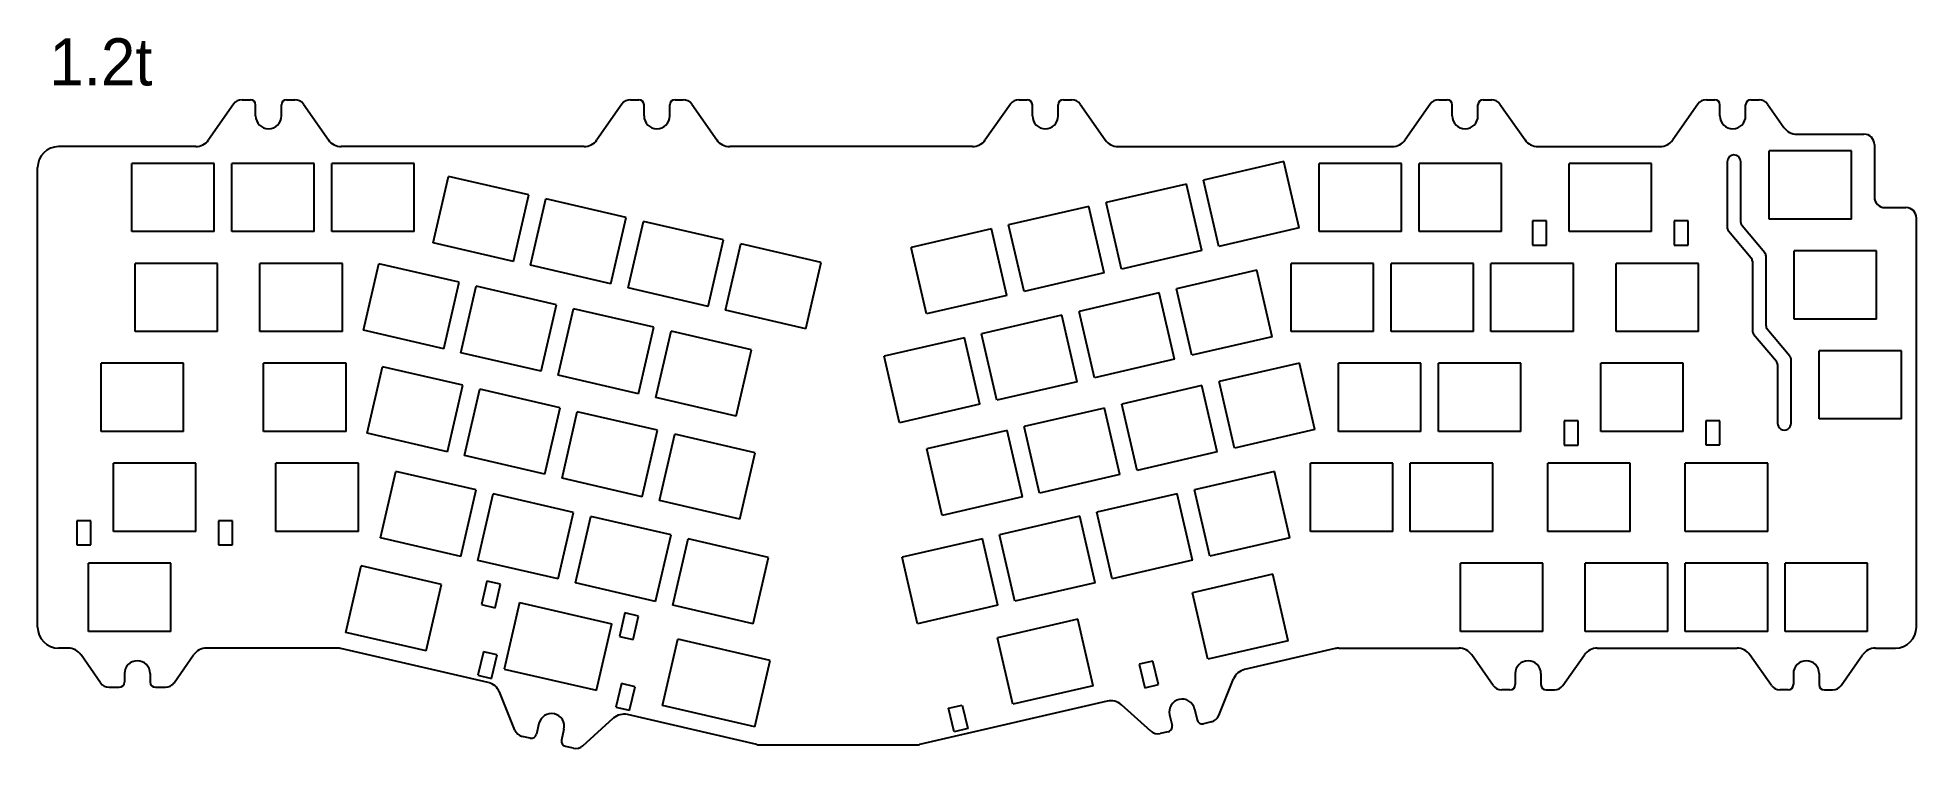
# Model space of a CAD drawing. Header units: millimetres. Extents: x -3223 to -2865, y -920 to -785.
import ezdxf

# ---------------------------------------------------------------- set-up
doc = ezdxf.new("R2010")
doc.units = ezdxf.units.MM
doc.styles.add('문자', font='')
doc.styles.get('문자').set_extended_font_data('Gulim')

msp = doc.modelspace()

# ---------------------------------------------------------------- linework, layer by layer
for p, q in [((-3185.18, -797.48), (-3189.95, -804.28)), ((-3183.55, -796.62), (-3181.98, -796.62)), ((-3180.98, -799.72), (-3180.98, -797.62)), ((-3176.08, -799.72), (-3176.08, -797.62)), ((-3175.08, -796.62), (-3173.53, -796.62)), ((-3171.89, -797.48), (-3167.12, -804.28)), ((-3111.18, -797.48), (-3115.95, -804.28)), ((-3109.55, -796.62), (-3107.98, -796.62)), ((-3106.98, -799.72), (-3106.98, -797.62)), ((-3102.08, -799.72), (-3102.08, -797.62)), ((-3101.08, -796.62), (-3099.53, -796.62)), ((-3097.89, -797.48), (-3093.12, -804.28)), ((-3037.18, -797.48), (-3041.95, -804.28)), ((-3035.55, -796.62), (-3033.98, -796.62)), ((-3032.98, -799.72), (-3032.98, -797.62)), ((-3028.08, -799.72), (-3028.08, -797.62)), ((-3027.08, -796.62), (-3025.53, -796.62)), ((-3023.89, -797.48), (-3019.12, -804.28)), ((-2957.18, -797.48), (-2961.95, -804.28)), ((-2955.55, -796.62), (-2953.98, -796.62)), ((-2952.98, -799.72), (-2952.98, -797.62)), ((-2948.08, -799.72), (-2948.08, -797.62)), ((-2947.08, -796.62), (-2945.53, -796.62)), ((-2943.89, -797.48), (-2939.12, -804.28)), ((-2906.18, -797.48), (-2910.95, -804.28)), ((-2904.55, -796.62), (-2902.98, -796.62)), ((-2901.98, -799.72), (-2901.98, -797.62)), ((-2897.08, -799.72), (-2897.08, -797.62)), ((-2896.08, -796.62), (-2894.53, -796.62)), ((-2892.89, -797.48), (-2889.79, -801.9)), ((-2887.33, -803.18), (-2874.54, -803.18)), ((-2872.54, -805.18), (-2872.54, -815.18)), ((-3192.41, -805.56), (-3218.53, -805.56)), ((-3204.57, -821.76), (-3204.57, -808.76)), ((-3188.87, -808.76), (-3204.57, -808.76)), ((-3188.87, -821.76), (-3188.87, -808.76)), ((-3169.82, -808.76), (-3185.52, -808.76)), ((-3185.52, -821.76), (-3185.52, -808.76)), ((-3169.82, -821.76), (-3169.82, -808.76)), ((-3150.77, -808.76), (-3166.47, -808.76)), ((-3166.47, -821.76), (-3166.47, -808.76)), ((-3118.41, -805.56), (-3164.66, -805.56)), ((-3150.77, -821.76), (-3150.77, -808.76)), ((-3044.41, -805.56), (-3090.66, -805.56)), ((-3016.67, -805.56), (-2964.41, -805.56)), ((-2985.09, -808.4), (-3000.38, -811.93)), ((-2982.16, -821.07), (-2985.09, -808.4)), ((-2978.34, -821.76), (-2978.34, -808.76)), ((-2962.64, -808.76), (-2978.34, -808.76)), ((-2962.64, -821.76), (-2962.64, -808.76)), ((-2959.29, -821.76), (-2959.29, -808.76)), ((-2943.59, -808.76), (-2959.29, -808.76)), ((-2943.59, -821.76), (-2943.59, -808.76)), ((-2936.66, -805.56), (-2913.41, -805.56)), ((-2915.03, -808.76), (-2930.73, -808.76)), ((-2930.73, -821.76), (-2930.73, -808.76)), ((-2915.03, -821.76), (-2915.03, -808.76)), ((-2900.6, -808.44), (-2900.6, -820.95)), ((-2898, -820.01), (-2898, -808.44)), ((-2876.91, -806.38), (-2892.61, -806.38)), ((-2892.61, -819.38), (-2892.61, -806.38)), ((-2876.91, -819.38), (-2876.91, -806.38)), ((-3222.53, -897.16), (-3222.53, -809.56)), ((-3147.15, -823.9), (-3144.23, -811.24)), ((-3128.93, -814.77), (-3144.23, -811.24)), ((-2997.46, -824.6), (-3000.38, -811.93)), ((-3131.86, -827.44), (-3128.93, -814.77)), ((-3128.59, -828.19), (-3125.67, -815.52)), ((-3110.37, -819.05), (-3125.67, -815.52)), ((-3003.65, -812.69), (-3018.95, -816.22)), ((-3016.02, -828.89), (-3018.95, -816.22)), ((-3000.72, -825.35), (-3003.65, -812.69)), ((-3113.29, -831.72), (-3110.37, -819.05)), ((-3110.03, -832.47), (-3107.11, -819.81)), ((-3091.81, -823.34), (-3107.11, -819.81)), ((-3022.21, -816.97), (-3037.51, -820.5)), ((-3019.29, -829.64), (-3022.21, -816.97)), ((-2937.7, -819.73), (-2937.7, -824.34)), ((-2935.04, -819.73), (-2937.7, -819.73)), ((-2935.04, -824.34), (-2935.04, -819.73)), ((-2910.72, -819.73), (-2910.72, -824.33)), ((-2908.05, -819.73), (-2910.72, -819.73)), ((-2908.05, -824.33), (-2908.05, -819.73)), ((-2876.91, -819.38), (-2892.61, -819.38)), ((-2870.54, -817.18), (-2866.54, -817.18)), ((-2864.54, -897.16), (-2864.54, -819.18)), ((-3188.87, -821.76), (-3204.57, -821.76)), ((-3169.82, -821.76), (-3185.52, -821.76)), ((-3150.77, -821.76), (-3166.47, -821.76)), ((-3094.73, -836.01), (-3091.81, -823.34)), ((-3040.77, -821.26), (-3056.07, -824.79)), ((-3037.85, -833.92), (-3040.77, -821.26)), ((-3034.58, -833.17), (-3037.51, -820.5)), ((-2982.16, -821.07), (-2997.46, -824.6)), ((-2962.64, -821.76), (-2978.34, -821.76)), ((-2943.59, -821.76), (-2959.29, -821.76)), ((-2915.03, -821.76), (-2930.73, -821.76)), ((-2900.37, -821.6), (-2896.03, -826.76)), ((-2893.43, -825.81), (-2897.77, -820.65)), ((-3131.86, -827.44), (-3147.15, -823.9)), ((-3091.47, -836.76), (-3088.54, -824.09)), ((-3073.25, -827.62), (-3088.54, -824.09)), ((-3053.14, -837.46), (-3056.07, -824.79)), ((-3000.72, -825.35), (-3016.02, -828.89)), ((-2937.7, -824.34), (-2935.04, -824.34)), ((-2910.72, -824.33), (-2908.05, -824.33)), ((-2893.2, -839.73), (-2893.2, -826.45)), ((-2872.15, -825.43), (-2887.85, -825.43)), ((-2887.85, -838.43), (-2887.85, -825.43)), ((-2872.15, -838.43), (-2872.15, -825.43)), ((-3188.27, -827.81), (-3203.97, -827.81)), ((-3203.97, -840.81), (-3203.97, -827.81)), ((-3188.27, -840.81), (-3188.27, -827.81)), ((-3164.46, -827.81), (-3180.16, -827.81)), ((-3180.16, -840.81), (-3180.16, -827.81)), ((-3164.46, -840.81), (-3164.46, -827.81)), ((-3160.43, -840.55), (-3157.51, -827.89)), ((-3142.21, -831.42), (-3157.51, -827.89)), ((-3113.29, -831.72), (-3128.59, -828.19)), ((-3076.17, -840.29), (-3073.25, -827.62)), ((-3019.29, -829.64), (-3034.58, -833.17)), ((-2990.24, -829.14), (-3005.54, -832.67)), ((-2987.32, -841.81), (-2990.24, -829.14)), ((-2983.7, -840.81), (-2983.7, -827.81)), ((-2968, -827.81), (-2983.7, -827.81)), ((-2968, -840.81), (-2968, -827.81)), ((-2964.65, -840.81), (-2964.65, -827.81)), ((-2948.95, -827.81), (-2964.65, -827.81)), ((-2948.95, -840.81), (-2948.95, -827.81)), ((-2945.6, -840.81), (-2945.6, -827.81)), ((-2929.9, -827.81), (-2945.6, -827.81)), ((-2929.9, -840.81), (-2929.9, -827.81)), ((-2921.78, -840.81), (-2921.78, -827.81)), ((-2906.08, -827.81), (-2921.78, -827.81)), ((-2906.08, -840.81), (-2906.08, -827.81)), ((-2895.8, -827.4), (-2895.8, -840.67)), ((-3145.14, -844.09), (-3142.21, -831.42)), ((-3141.87, -844.84), (-3138.95, -832.17)), ((-3123.65, -835.7), (-3138.95, -832.17)), ((-3094.73, -836.01), (-3110.03, -832.47)), ((-3037.85, -833.92), (-3053.14, -837.46)), ((-3008.8, -833.43), (-3024.1, -836.96)), ((-3005.88, -846.1), (-3008.8, -833.43)), ((-3002.61, -845.34), (-3005.54, -832.67)), ((-3126.57, -848.37), (-3123.65, -835.7)), ((-3123.31, -849.12), (-3120.39, -836.46)), ((-3105.09, -839.99), (-3120.39, -836.46)), ((-3076.17, -840.29), (-3091.47, -836.76)), ((-3021.18, -849.63), (-3024.1, -836.96)), ((-3188.27, -840.81), (-3203.97, -840.81)), ((-3164.46, -840.81), (-3180.16, -840.81)), ((-3145.14, -844.09), (-3160.43, -840.55)), ((-3108.01, -852.66), (-3105.09, -839.99)), ((-3104.75, -853.41), (-3101.82, -840.74)), ((-3086.53, -844.27), (-3101.82, -840.74)), ((-3027.36, -837.71), (-3042.66, -841.25)), ((-3039.74, -853.91), (-3042.66, -841.25)), ((-3024.44, -850.38), (-3027.36, -837.71)), ((-2968, -840.81), (-2983.7, -840.81)), ((-2948.95, -840.81), (-2964.65, -840.81)), ((-2929.9, -840.81), (-2945.6, -840.81)), ((-2906.08, -840.81), (-2921.78, -840.81)), ((-2888.63, -845.53), (-2892.97, -840.37)), ((-2872.15, -838.43), (-2887.85, -838.43)), ((-3126.57, -848.37), (-3141.87, -844.84)), ((-3089.45, -856.94), (-3086.53, -844.27)), ((-3045.93, -842), (-3061.22, -845.53)), ((-3043, -854.67), (-3045.93, -842)), ((-2987.32, -841.81), (-3002.61, -845.34)), ((-2895.57, -841.32), (-2891.23, -846.48)), ((-2867.39, -844.48), (-2883.09, -844.48)), ((-2883.09, -857.48), (-2883.09, -844.48)), ((-2867.39, -857.48), (-2867.39, -844.48)), ((-3210.42, -859.86), (-3210.42, -846.86)), ((-3194.72, -846.86), (-3210.42, -846.86)), ((-3194.72, -859.86), (-3194.72, -846.86)), ((-3163.76, -846.86), (-3179.46, -846.86)), ((-3179.46, -859.86), (-3179.46, -846.86)), ((-3163.76, -859.86), (-3163.76, -846.86)), ((-3159.73, -860.18), (-3156.81, -847.52)), ((-3141.51, -851.05), (-3156.81, -847.52)), ((-3058.3, -858.2), (-3061.22, -845.53)), ((-3005.88, -846.1), (-3021.18, -849.63)), ((-2982.11, -846.82), (-2997.41, -850.35)), ((-2979.19, -859.48), (-2982.11, -846.82)), ((-2974.66, -859.86), (-2974.66, -846.86)), ((-2958.96, -846.86), (-2974.66, -846.86)), ((-2958.96, -859.86), (-2958.96, -846.86)), ((-2939.91, -846.86), (-2955.61, -846.86)), ((-2955.61, -859.86), (-2955.61, -846.86)), ((-2939.91, -859.86), (-2939.91, -846.86)), ((-2908.96, -846.86), (-2924.66, -846.86)), ((-2924.66, -859.86), (-2924.66, -846.86)), ((-2908.96, -859.86), (-2908.96, -846.86)), ((-2891, -847.12), (-2891, -858.28)), ((-2888.4, -858.28), (-2888.4, -846.18)), ((-3144.44, -863.72), (-3141.51, -851.05)), ((-3141.17, -864.47), (-3138.25, -851.8)), ((-3122.95, -855.33), (-3138.25, -851.8)), ((-3108.01, -852.66), (-3123.31, -849.12)), ((-3024.44, -850.38), (-3039.74, -853.91)), ((-3000.67, -851.1), (-3015.97, -854.63)), ((-2997.75, -863.77), (-3000.67, -851.1)), ((-2994.48, -863.02), (-2997.41, -850.35)), ((-3125.87, -868), (-3122.95, -855.33)), ((-3089.45, -856.94), (-3104.75, -853.41)), ((-3043, -854.67), (-3058.3, -858.2)), ((-3019.23, -855.39), (-3034.53, -858.92)), ((-3016.31, -868.05), (-3019.23, -855.39)), ((-3013.04, -867.3), (-3015.97, -854.63)), ((-3122.61, -868.75), (-3119.69, -856.09)), ((-3104.39, -859.62), (-3119.69, -856.09)), ((-3031.61, -871.59), (-3034.53, -858.92)), ((-2931.64, -857.83), (-2931.64, -862.44)), ((-2928.97, -857.83), (-2931.64, -857.83)), ((-2928.97, -862.44), (-2928.97, -857.83)), ((-2904.65, -857.83), (-2904.65, -862.43)), ((-2901.98, -857.83), (-2904.65, -857.83)), ((-2901.98, -862.43), (-2901.98, -857.83)), ((-2867.39, -857.48), (-2883.09, -857.48)), ((-3194.72, -859.86), (-3210.42, -859.86)), ((-3163.76, -859.86), (-3179.46, -859.86)), ((-3144.44, -863.72), (-3159.73, -860.18)), ((-3107.31, -872.29), (-3104.39, -859.62)), ((-3104.05, -873.04), (-3101.12, -860.37)), ((-3085.83, -863.9), (-3101.12, -860.37)), ((-3037.79, -859.67), (-3053.09, -863.2)), ((-3034.87, -872.34), (-3037.79, -859.67)), ((-2979.19, -859.48), (-2994.48, -863.02)), ((-2958.96, -859.86), (-2974.66, -859.86)), ((-2939.91, -859.86), (-2955.61, -859.86)), ((-2931.64, -862.44), (-2928.97, -862.44)), ((-2908.96, -859.86), (-2924.66, -859.86)), ((-2904.65, -862.43), (-2901.98, -862.43)), ((-3208.06, -878.91), (-3208.06, -865.91)), ((-3192.36, -865.91), (-3208.06, -865.91)), ((-3192.36, -878.91), (-3192.36, -865.91)), ((-3161.41, -865.91), (-3177.11, -865.91)), ((-3177.11, -878.91), (-3177.11, -865.91)), ((-3161.41, -878.91), (-3161.41, -865.91)), ((-3125.87, -868), (-3141.17, -864.47)), ((-3088.75, -876.57), (-3085.83, -863.9)), ((-3050.17, -875.87), (-3053.09, -863.2)), ((-2997.75, -863.77), (-3013.04, -867.3)), ((-2964.32, -865.91), (-2980.02, -865.91)), ((-2980.02, -878.91), (-2980.02, -865.91)), ((-2964.32, -878.91), (-2964.32, -865.91)), ((-2945.27, -865.91), (-2960.97, -865.91)), ((-2960.97, -878.91), (-2960.97, -865.91)), ((-2945.27, -878.91), (-2945.27, -865.91)), ((-2919.07, -865.91), (-2934.77, -865.91)), ((-2934.77, -878.91), (-2934.77, -865.91)), ((-2919.07, -878.91), (-2919.07, -865.91)), ((-2892.88, -865.91), (-2908.58, -865.91)), ((-2908.58, -878.91), (-2908.58, -865.91)), ((-2892.88, -878.91), (-2892.88, -865.91)), ((-3157.19, -880.15), (-3154.27, -867.48)), ((-3138.97, -871.01), (-3154.27, -867.48)), ((-3107.31, -872.29), (-3122.61, -868.75)), ((-3016.31, -868.05), (-3031.61, -871.59)), ((-2986.83, -867.46), (-3002.12, -870.99)), ((-2983.9, -880.12), (-2986.83, -867.46)), ((-3141.89, -883.68), (-3138.97, -871.01)), ((-3138.63, -884.43), (-3135.7, -871.76)), ((-3120.41, -875.3), (-3135.7, -871.76)), ((-3088.75, -876.57), (-3104.05, -873.04)), ((-3034.87, -872.34), (-3050.17, -875.87)), ((-3005.39, -871.74), (-3020.69, -875.27)), ((-3002.46, -884.41), (-3005.39, -871.74)), ((-2999.2, -883.66), (-3002.12, -870.99)), ((-3212.37, -876.88), (-3215.04, -876.88)), ((-3215.04, -876.88), (-3215.04, -881.49)), ((-3212.37, -881.49), (-3212.37, -876.88)), ((-3185.38, -876.88), (-3188.05, -876.88)), ((-3188.05, -876.88), (-3188.05, -881.48)), ((-3185.38, -881.48), (-3185.38, -876.88)), ((-3123.33, -887.96), (-3120.41, -875.3)), ((-3120.07, -888.72), (-3117.14, -876.05)), ((-3101.84, -879.58), (-3117.14, -876.05)), ((-3023.95, -876.03), (-3039.25, -879.56)), ((-3021.03, -888.69), (-3023.95, -876.03)), ((-3017.76, -887.94), (-3020.69, -875.27)), ((-3192.36, -878.91), (-3208.06, -878.91)), ((-3161.41, -878.91), (-3177.11, -878.91)), ((-3141.89, -883.68), (-3157.19, -880.15)), ((-3104.77, -892.25), (-3101.84, -879.58)), ((-3101.51, -893), (-3098.58, -880.33)), ((-3083.28, -883.87), (-3098.58, -880.33)), ((-3042.51, -880.31), (-3057.81, -883.84)), ((-3039.59, -892.98), (-3042.51, -880.31)), ((-3036.32, -892.23), (-3039.25, -879.56)), ((-2983.9, -880.12), (-2999.2, -883.66)), ((-2964.32, -878.91), (-2980.02, -878.91)), ((-2945.27, -878.91), (-2960.97, -878.91)), ((-2919.07, -878.91), (-2934.77, -878.91)), ((-2892.88, -878.91), (-2908.58, -878.91)), ((-3215.04, -881.49), (-3212.37, -881.49)), ((-3188.05, -881.48), (-3185.38, -881.48)), ((-3086.21, -896.53), (-3083.28, -883.87)), ((-3054.88, -896.51), (-3057.81, -883.84)), ((-3197.12, -884.96), (-3212.82, -884.96)), ((-3212.82, -897.96), (-3212.82, -884.96)), ((-3197.12, -897.96), (-3197.12, -884.96)), ((-3163.8, -898.17), (-3160.87, -885.5)), ((-3145.57, -889.04), (-3160.87, -885.5)), ((-3123.33, -887.96), (-3138.63, -884.43)), ((-3002.46, -884.41), (-3017.76, -887.94)), ((-2987.18, -887.09), (-3002.48, -890.62)), ((-2984.26, -899.76), (-2987.18, -887.09)), ((-2935.74, -884.96), (-2951.44, -884.96)), ((-2951.44, -897.96), (-2951.44, -884.96)), ((-2935.74, -897.96), (-2935.74, -884.96)), ((-2911.93, -884.96), (-2927.63, -884.96)), ((-2927.63, -897.96), (-2927.63, -884.96)), ((-2911.93, -897.96), (-2911.93, -884.96)), ((-2892.88, -884.96), (-2908.58, -884.96)), ((-2908.58, -897.96), (-2908.58, -884.96)), ((-2892.88, -897.96), (-2892.88, -884.96)), ((-2873.83, -884.96), (-2889.53, -884.96)), ((-2889.53, -897.96), (-2889.53, -884.96)), ((-2873.83, -897.96), (-2873.83, -884.96)), ((-3148.5, -901.7), (-3145.57, -889.04)), ((-3136.93, -888.38), (-3137.96, -892.87)), ((-3134.33, -888.98), (-3136.93, -888.38)), ((-3135.36, -893.47), (-3134.33, -888.98)), ((-3104.77, -892.25), (-3120.07, -888.72)), ((-3021.03, -888.69), (-3036.32, -892.23)), ((-2999.55, -903.29), (-3002.48, -890.62)), ((-3137.96, -892.87), (-3135.36, -893.47)), ((-3130.71, -892.47), (-3133.63, -905.14)), ((-3130.71, -892.47), (-3113.09, -896.54)), ((-3110.63, -894.45), (-3111.67, -898.94)), ((-3108.03, -895.05), (-3110.63, -894.45)), ((-3086.21, -896.53), (-3101.51, -893)), ((-3039.59, -892.98), (-3054.88, -896.51)), ((-3197.12, -897.96), (-3212.82, -897.96)), ((-3148.5, -901.7), (-3163.8, -898.17)), ((-3116.02, -909.2), (-3113.09, -896.54)), ((-3109.07, -899.54), (-3108.03, -895.05)), ((-3024.3, -895.66), (-3039.6, -899.19)), ((-3021.38, -908.33), (-3024.3, -895.66)), ((-2935.74, -897.96), (-2951.44, -897.96)), ((-2911.93, -897.96), (-2927.63, -897.96)), ((-2892.88, -897.96), (-2908.58, -897.96)), ((-2873.83, -897.96), (-2889.53, -897.96)), ((-3216.72, -901.16), (-3218.53, -901.16)), ((-3165.4, -901.16), (-3190.35, -901.16)), ((-3136.65, -907.72), (-3164.73, -901.24)), ((-3137.59, -901.84), (-3138.62, -906.32)), ((-3134.99, -902.43), (-3137.59, -901.84)), ((-3111.67, -898.94), (-3109.07, -899.54)), ((-3103.47, -912.1), (-3100.55, -899.43)), ((-3082.93, -903.5), (-3100.55, -899.43)), ((-3036.68, -911.86), (-3039.6, -899.19)), ((-2984.26, -899.76), (-2999.55, -903.29)), ((-2975.27, -901.24), (-2992.55, -905.23)), ((-2974.6, -901.16), (-2951.72, -901.16)), ((-2925.35, -901.16), (-2898.72, -901.16)), ((-2872.35, -901.16), (-2868.54, -901.16)), ((-3210.53, -907.77), (-3214.26, -902.44)), ((-3196.54, -907.77), (-3192.81, -902.44)), ((-3136.03, -906.92), (-3134.99, -902.43)), ((-3133.63, -905.14), (-3116.02, -909.2)), ((-3085.85, -916.17), (-3082.93, -903.5)), ((-3010.02, -903.63), (-3012.62, -904.23)), ((-3012.62, -904.23), (-3011.58, -908.72)), ((-3008.98, -908.12), (-3010.02, -903.63)), ((-2945.18, -908.27), (-2949.26, -902.44)), ((-2931.89, -908.27), (-2927.8, -902.44)), ((-2892.18, -908.27), (-2896.26, -902.44)), ((-2878.89, -908.27), (-2874.8, -902.44)), ((-3208.9, -908.62), (-3206.98, -908.62)), ((-3205.98, -906.02), (-3205.98, -907.62)), ((-3201.08, -906.02), (-3201.08, -907.62)), ((-3200.08, -908.62), (-3198.18, -908.62)), ((-3138.62, -906.32), (-3136.03, -906.92)), ((-3111.29, -907.91), (-3112.33, -912.39)), ((-3108.69, -908.51), (-3111.29, -907.91)), ((-3109.73, -912.99), (-3108.69, -908.51)), ((-3021.38, -908.33), (-3036.68, -911.86)), ((-3011.58, -908.72), (-3008.98, -908.12)), ((-2997.47, -914.01), (-2994.65, -907.03)), ((-2941.98, -909.12), (-2943.54, -909.12)), ((-2940.98, -906.02), (-2940.98, -908.12)), ((-2936.08, -906.02), (-2936.08, -908.12)), ((-2935.08, -909.12), (-2933.52, -909.12)), ((-2888.98, -909.12), (-2890.54, -909.12)), ((-2887.98, -906.02), (-2887.98, -908.12)), ((-2883.08, -906.02), (-2883.08, -908.12)), ((-2882.08, -909.12), (-2880.52, -909.12)), ((-3131.61, -916.78), (-3134.54, -909.52)), ((-3112.33, -912.39), (-3109.73, -912.99)), ((-3085.85, -916.17), (-3103.47, -912.1)), ((-3018.71, -911.27), (-3054.51, -919.53)), ((-3048.95, -912.62), (-3046.35, -912.02)), ((-3047.91, -917.1), (-3048.95, -912.62)), ((-3046.35, -912.02), (-3045.31, -916.5)), ((-3010.43, -917), (-3016.02, -911.96)), ((-3002.07, -912.76), (-3001.6, -914.81)), ((-3127.01, -915.53), (-3127.48, -917.58)), ((-3118.65, -919.77), (-3112.84, -914.53)), ((-3085.49, -919.53), (-3110.16, -913.84)), ((-3006.85, -913.86), (-3006.37, -915.91)), ((-2998.88, -915.21), (-3000.4, -915.56)), ((-3128.68, -918.33), (-3130.2, -917.98)), ((-3122.24, -916.63), (-3122.71, -918.68)), ((-3120.44, -920.23), (-3121.96, -919.88)), ((-3084.82, -919.61), (-3055.18, -919.61)), ((-3045.31, -916.5), (-3047.91, -917.1)), ((-3007.12, -917.11), (-3008.64, -917.46))]:
    msp.add_line(p, q)
for centre, radius, start, end in [((-3183.55, -798.62), 2, 90, 145), ((-3181.98, -797.62), 1, 0, 90), ((-3175.08, -797.62), 1, 90, 180), ((-3173.53, -798.62), 2, 35, 90), ((-3109.55, -798.62), 2, 90, 145), ((-3107.98, -797.62), 1, 0, 90), ((-3101.08, -797.62), 1, 90, 180), ((-3099.53, -798.62), 2, 35, 90), ((-3035.55, -798.62), 2, 90, 145), ((-3033.98, -797.62), 1, 0, 90), ((-3027.08, -797.62), 1, 90, 180), ((-3025.53, -798.62), 2, 35, 90), ((-2955.55, -798.62), 2, 90, 145), ((-2953.98, -797.62), 1, 0, 90), ((-2947.08, -797.62), 1, 90, 180), ((-2945.53, -798.62), 2, 35, 90), ((-2904.55, -798.62), 2, 90, 145), ((-2902.98, -797.62), 1, 0, 90), ((-2896.08, -797.62), 1, 90, 180), ((-2894.53, -798.62), 2, 35, 90), ((-3178.53, -799.72), 2.45, 180, 0), ((-3104.53, -799.72), 2.45, 180, 0), ((-3030.53, -799.72), 2.45, 180, 0), ((-2950.53, -799.72), 2.45, 180, 0), ((-2899.53, -799.72), 2.45, 180, 0), ((-2887.33, -800.18), 3, 215, 270), ((-3192.41, -802.56), 3, 270, 325), ((-3164.66, -802.56), 3, 215, 270), ((-3118.41, -802.56), 3, 270, 325), ((-3090.66, -802.56), 3, 215, 270), ((-3044.41, -802.56), 3, 270, 325), ((-3016.66, -802.56), 3, 215, 270), ((-2964.41, -802.56), 3, 270, 325), ((-2936.66, -802.56), 3, 215, 270), ((-2913.41, -802.56), 3, 270, 325), ((-2874.54, -805.18), 2, 0, 90), ((-3218.53, -809.56), 4, 90, 180), ((-2899.3, -808.44), 1.3, 0, 180), ((-2870.54, -815.18), 2, 180, 270), ((-2866.54, -819.18), 2, 0, 90), ((-2899.6, -820.95), 1, 180, 220.0001), ((-2897, -820.01), 1, 180, 220), ((-2896.8, -827.4), 1, 0, 40.0001), ((-2894.2, -826.45), 1, 0, 40), ((-2894.8, -840.67), 1, 180, 220), ((-2892.2, -839.73), 1, 180, 220), ((-2892, -847.12), 1, 0, 40), ((-2889.4, -846.18), 1, 0, 40), ((-2889.7, -858.28), 1.3, 179.7359, 0.2641), ((-3218.53, -897.16), 4, 180, 270), ((-2868.54, -897.16), 4, 270, 0), ((-3216.72, -904.16), 3, 35, 90), ((-3190.35, -904.16), 3, 90, 145), ((-3165.4, -904.16), 3, 77, 90), ((-2974.6, -904.16), 3, 90, 103), ((-2951.72, -904.16), 3, 35, 90), ((-2925.35, -904.16), 3, 90, 145), ((-2898.72, -904.16), 3, 35, 90), ((-2872.35, -904.16), 3, 90, 145), ((-3203.53, -906.02), 2.45, 0, 180), ((-2991.87, -908.15), 3, 103, 158), ((-2938.53, -906.02), 2.45, 0, 180), ((-2885.53, -906.02), 2.45, 0, 180), ((-3208.9, -906.62), 2, 215, 270), ((-3206.98, -907.62), 1, 270, 0), ((-3200.08, -907.62), 1, 180, 270), ((-3198.18, -906.62), 2, 270, 325), ((-3137.32, -910.65), 3, 22, 77), ((-2943.54, -907.12), 2, 215, 270), ((-2941.98, -908.12), 1, 270, 0), ((-2935.08, -908.12), 1, 180, 270), ((-2933.52, -907.12), 2, 270, 325.0001), ((-2890.54, -907.12), 2, 215, 270), ((-2888.98, -908.12), 1, 270, 0), ((-2882.08, -908.12), 1, 180, 270), ((-2880.52, -907.12), 2, 270, 325.0001), ((-3018.03, -914.19), 3, 48, 103), ((-3004.46, -913.32), 2.45, 13, 193), ((-3124.62, -916.08), 2.45, 347, 167), ((-3110.83, -916.76), 3, 77, 132), ((-3007.35, -916.14), 1, 283.0001, 13.0002), ((-3000.63, -914.59), 1, 192.9998, 282.9998), ((-2999.33, -913.26), 2, 283, 338), ((-3129.75, -916.03), 2, 202, 257), ((-3128.46, -917.35), 1, 257.0001, 347), ((-3121.74, -918.9), 1, 167, 257), ((-3119.99, -918.28), 2, 257, 312), ((-3084.82, -916.61), 3, 257, 270), ((-3055.18, -916.61), 3, 270, 283), ((-3009.09, -915.51), 2, 228, 283)]:
    msp.add_arc(centre, radius, start, end)

# ---------------------------------------------------------------- texts
at = {"insert": (-3220.28, -789.46), "char_height": 9, "attachment_point": 4, "style": '문자'}
msp.add_mtext('1.2t', dxfattribs=at)

doc.saveas('drawing.dxf')
